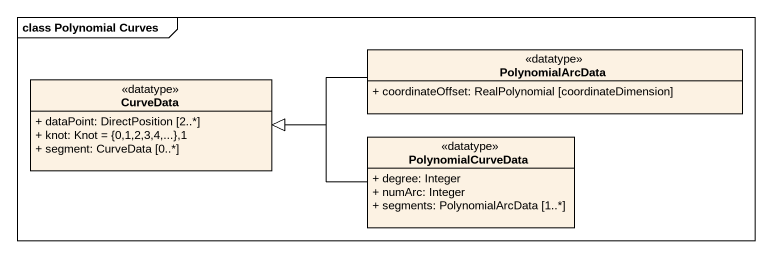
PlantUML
@startuml
mainframe class Polynomial Curves
hide circle
hide empty members
skinparam classAttributeIconSize 0
class CurveData <<datatype>> {
  + dataPoint: DirectPosition [2..*]
  + knot: Knot = {0,1,2,3,4,...},1
  + segment: CurveData [0..*]
}
class PolynomialArcData <<datatype>> {
  + coordinateOffset: RealPolynomial [coordinateDimension]
}
class PolynomialCurveData <<datatype>> {
  + degree: Integer
  + numArc: Integer
  + segments: PolynomialArcData [1..*]
}
PolynomialArcData -left-|> CurveData
PolynomialCurveData -left-|> CurveData
@enduml
